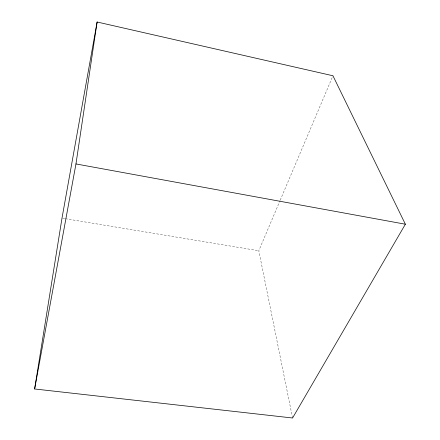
<?xml version="1.0" encoding="UTF-8"?>
<svg xmlns="http://www.w3.org/2000/svg" width="440" height="440" viewBox="0 0 440 440"><rect width="100%" height="100%" fill="white"/><g stroke="black" fill="none" stroke-linecap="round" stroke-linejoin="round"><path stroke-width="0.33" stroke-dasharray="2.2 1.65" d="M292.567 418L258.797 250.745L279.945 200.838M280.209 200.206L332.948 75.763M62.673 218.257L64.702 218.598M65.379 218.708L258.797 250.745"/><path stroke-width="0.66" d="M34.628 388.971L75.966 163.944L97.114 22L332.948 75.763L405.372 224.219L292.567 418L34.628 388.971L61.996 218.147L97.114 22M75.966 163.944L405.372 224.219"/></g></svg>
